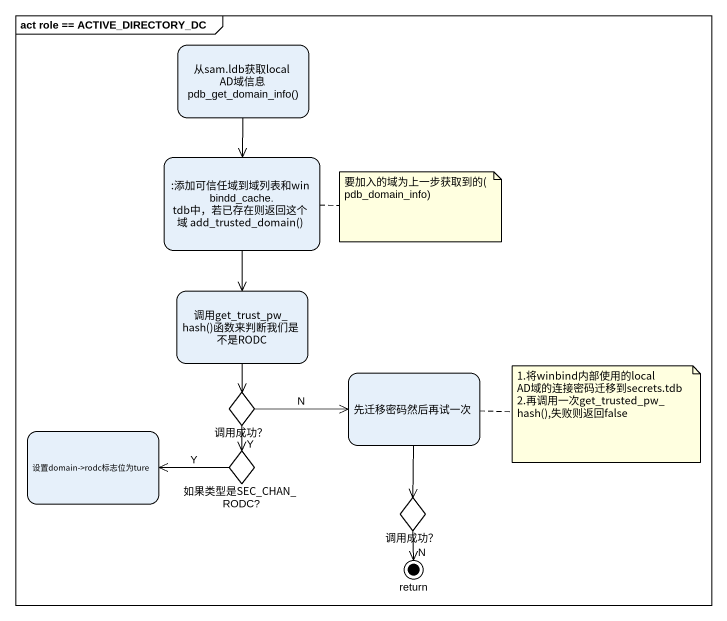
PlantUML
@startuml
mainframe act role == ACTIVE_DIRECTORY_DC
hide empty description
state "从sam.ldb获取local AD域信息 pdb_get_domain_info()" as 从sam_ldb获取local_AD域信息_pdb
state ":添加可信任域到域列表和winbindd_cache.tdb中，若已存在则返回这个域 add_trusted_domain()" as 添加可信任域到域列表和winbindd_cache
state "调用get_trust_pw_hash()函数来判断我们是不是RODC" as 调用get_trust_pw_hash
state "调用成功？" as 调用成功 <<choice>>
state 先迁移密码然后再试一次
state "设置domain->rodc标志位为ture" as 设置domain_rodc标志位为ture
state "如果类型是SEC_CHAN_RODC?" as 如果类型是SEC_CHAN_RODC <<choice>>
state "调用成功？" as 调用成功_2 <<choice>>
state "return" as return_ <<end>>
从sam_ldb获取local_AD域信息_pdb --> 添加可信任域到域列表和winbindd_cache
添加可信任域到域列表和winbindd_cache --> 调用get_trust_pw_hash
调用get_trust_pw_hash --> 调用成功
调用成功 -right-> 先迁移密码然后再试一次 : N
调用成功 --> 如果类型是SEC_CHAN_RODC : Y
先迁移密码然后再试一次 --> 调用成功_2
如果类型是SEC_CHAN_RODC -left-> 设置domain_rodc标志位为ture : Y
调用成功_2 --> return_ : N
note right of 添加可信任域到域列表和winbindd_cache : 要加入的域为上一步获取到的(pdb_domain_info)
note right of 先迁移密码然后再试一次
  1.将winbind内部使用的local AD域的连接密码迁移到secrets.tdb
  2.再调用一次get_trusted_pw_hash(),失败则返回false
end note
@enduml
